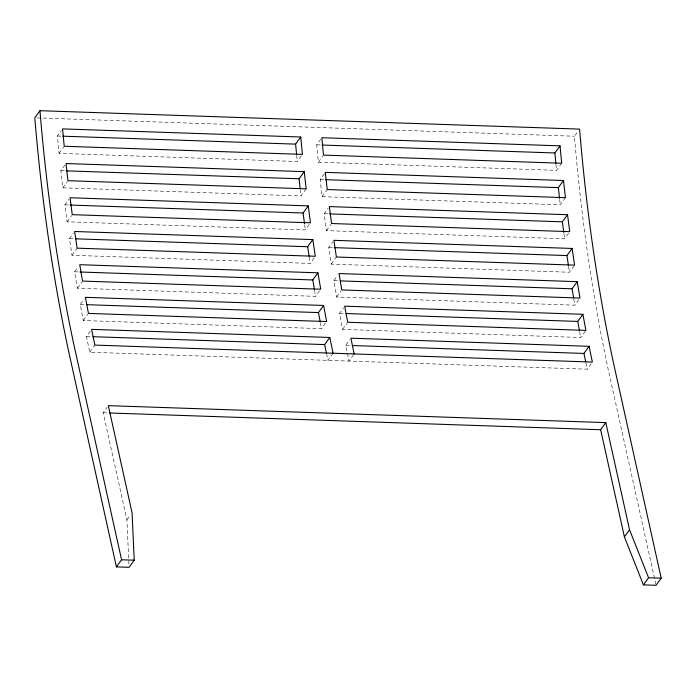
<?xml version="1.0" encoding="UTF-8"?>
<svg xmlns="http://www.w3.org/2000/svg" width="696" height="696" viewBox="0 0 696 696"><rect width="100%" height="100%" fill="white"/><g stroke="black" fill="none" stroke-linecap="round" stroke-linejoin="round"><path stroke-width="0.52" stroke-dasharray="3.48 2.61" d="M301.272 155.965L297.262 161.507L59.064 153.381L57.403 136.007L61.405 130.465M59.064 153.381L63.641 147.047M306.162 188.816L301.011 195.941L62.814 187.816L60.874 170.65L64.876 165.117M62.814 187.816L67.39 181.491M309.32 224.39L305.318 229.924L67.121 221.806L64.902 204.868L68.904 199.334M67.121 221.806L71.697 215.473M314.174 257.868L310.172 263.41L71.975 255.284L69.478 238.606L73.48 233.073M71.975 255.284L77.117 248.159M319.568 290.798L315.566 296.339L77.369 288.214L74.603 271.823L78.03 267.073M77.369 288.214L81.945 281.88M325.493 323.127L321.491 328.669L83.294 320.543L80.266 304.457L84.268 298.915M83.294 320.543L87.87 314.209M591.226 363.651L587.224 369.193L89.749 352.228L86.452 336.473L91.602 329.347M89.749 352.228L94.9 345.103M128.917 564.091L126.924 519.903L103.165 412.763L107.175 407.23M561.689 163.229L556.539 170.346L318.342 162.22L316.68 144.855L320.682 139.313M318.342 162.22L322.918 155.895M565.439 197.664L560.289 204.789L322.091 196.663L320.151 179.498L325.293 172.373M322.091 196.663L327.242 189.538M568.597 233.23L564.595 238.771L326.398 230.646L324.179 213.715L328.181 208.174M326.398 230.646L330.974 224.312M126.924 519.903L130.352 515.153M574.026 265.915L569.45 272.249L331.252 264.123L328.756 247.454L332.758 241.912M331.252 264.123L336.394 257.007M578.846 299.637L574.844 305.179L336.647 297.053L333.88 280.662L337.308 275.912M336.647 297.053L341.223 290.728M585.345 331.183L580.768 337.508L342.571 329.391L339.544 313.296L343.546 307.762M342.571 329.391L347.147 323.057M333.097 353.229L327.947 360.354L326.624 354.046M353.603 354.743L349.027 361.067L345.729 345.312L349.74 339.77M655.815 584.24L608.304 369.915A954.103 397.138 -88 0 1 574.435 136.225L578.437 130.691M36.975 117.894L574.435 136.225M57.403 136.007L61.735 136.155M316.68 144.855L321.013 145.003M60.874 170.65L65.207 170.798M320.151 179.498L324.475 179.646M64.902 204.868L69.226 205.016M324.179 213.715L328.503 213.863M69.478 238.606L73.811 238.754M328.756 247.454L333.088 247.602M74.603 271.823L78.935 271.971M333.88 280.662L338.212 280.81M80.266 304.457L85.678 304.639M339.544 313.296L344.955 313.487M86.452 336.473L91.872 336.655M345.729 345.312L351.149 345.494M103.165 412.763L108.602 412.954M585.902 362.894L587.224 369.193M579.629 331.479L580.768 337.508M320.351 322.631L321.491 328.669M573.8 299.036L574.844 305.179M314.522 290.189L315.566 296.339M568.667 267.038L569.45 272.249M309.233 257.155L310.172 263.41M563.899 233.482L564.595 238.771M304.622 224.634L305.318 229.924M559.68 199.421L560.289 204.789M300.28 189.503L301.011 195.941M555.956 164.213L556.539 170.346M296.679 155.373L297.262 161.507"/><path stroke-width="1.04" d="M643.4 584.866L656.05 585.301L661.2 578.176L613.446 362.79A954.103 397.138 -88 0 1 579.585 129.108L39.95 110.699L34.8 117.824A954.103 397.138 -88 0 0 68.669 351.506L116.415 566.892L129.064 567.327L134.215 560.202L132.066 512.787L108.315 405.646L605.79 422.611L629.541 529.752L648.55 577.75L643.4 584.866L624.399 536.868L600.639 429.736L605.79 422.611M296.583 154.355L295.6 144.133L300.75 137.008L62.553 128.891L64.215 146.256L302.412 154.381L300.75 137.008M300.159 188.433L299.071 178.776L304.222 171.651L66.016 163.534L67.964 180.699L306.162 188.816L304.222 171.651M304.483 223.573L303.099 212.993L308.241 205.868L70.044 197.751L72.271 214.681L310.468 222.807L308.241 205.868M309.076 256.111L307.675 246.732L312.826 239.607L74.629 231.49L77.117 248.159L315.314 256.285L312.826 239.607M314.357 289.162L312.8 279.949L317.95 272.823L79.753 264.697L82.511 281.088L320.708 289.214L317.95 272.823M116.415 566.892L121.565 559.775L73.819 344.389A954.103 397.138 -88 0 1 39.95 110.699M320.169 321.63L318.464 312.582L323.605 305.457L85.408 297.331L88.444 313.418L326.642 321.543L323.605 305.457M326.407 352.994L324.649 344.59L329.8 337.473L91.602 329.347L94.9 345.103L592.374 362.068L589.077 346.312L350.88 338.186L354.177 353.951M555.86 163.195L554.877 152.972L560.028 145.856L321.83 137.73L323.492 155.104L561.689 163.229L560.028 145.856M559.558 198.351L558.349 187.624L563.49 180.499L325.293 172.373L327.242 189.538L565.439 197.664L563.49 180.499M563.76 232.42L562.377 221.833L567.518 214.716L329.321 206.59L331.548 223.52L569.746 231.646L567.518 214.716M568.51 265.994L566.953 255.58L572.103 248.455L333.906 240.329L336.394 257.007L574.591 265.132L572.103 248.455M573.635 298.01L572.077 288.788L577.228 281.663L339.03 273.545L341.788 289.936L579.986 298.062L577.228 281.663M579.446 330.47L577.741 321.421L582.883 314.305L344.685 306.179L347.722 322.265L585.919 330.391L582.883 314.305M585.684 361.842L583.927 353.438L589.077 346.312M624.399 536.868L629.541 529.752M62.814 136.19L295.6 144.133M322.091 145.038L554.877 152.972M66.285 170.842L299.071 178.776M325.563 179.681L558.349 187.624M70.313 205.059L303.099 212.993M329.591 213.898L562.377 221.833M75.977 238.832L307.675 246.732M334.167 247.637L566.953 255.58M80.014 272.005L312.8 279.949M340.379 280.888L572.077 288.788M86.756 304.674L318.464 312.582M346.034 313.522L577.741 321.421M92.951 336.69L324.649 344.59M352.228 345.529L583.927 353.438M109.69 412.989L600.639 429.736M121.565 559.775L134.215 560.202M648.55 577.75L661.2 578.176M329.8 337.473L333.097 353.229"/></g></svg>
